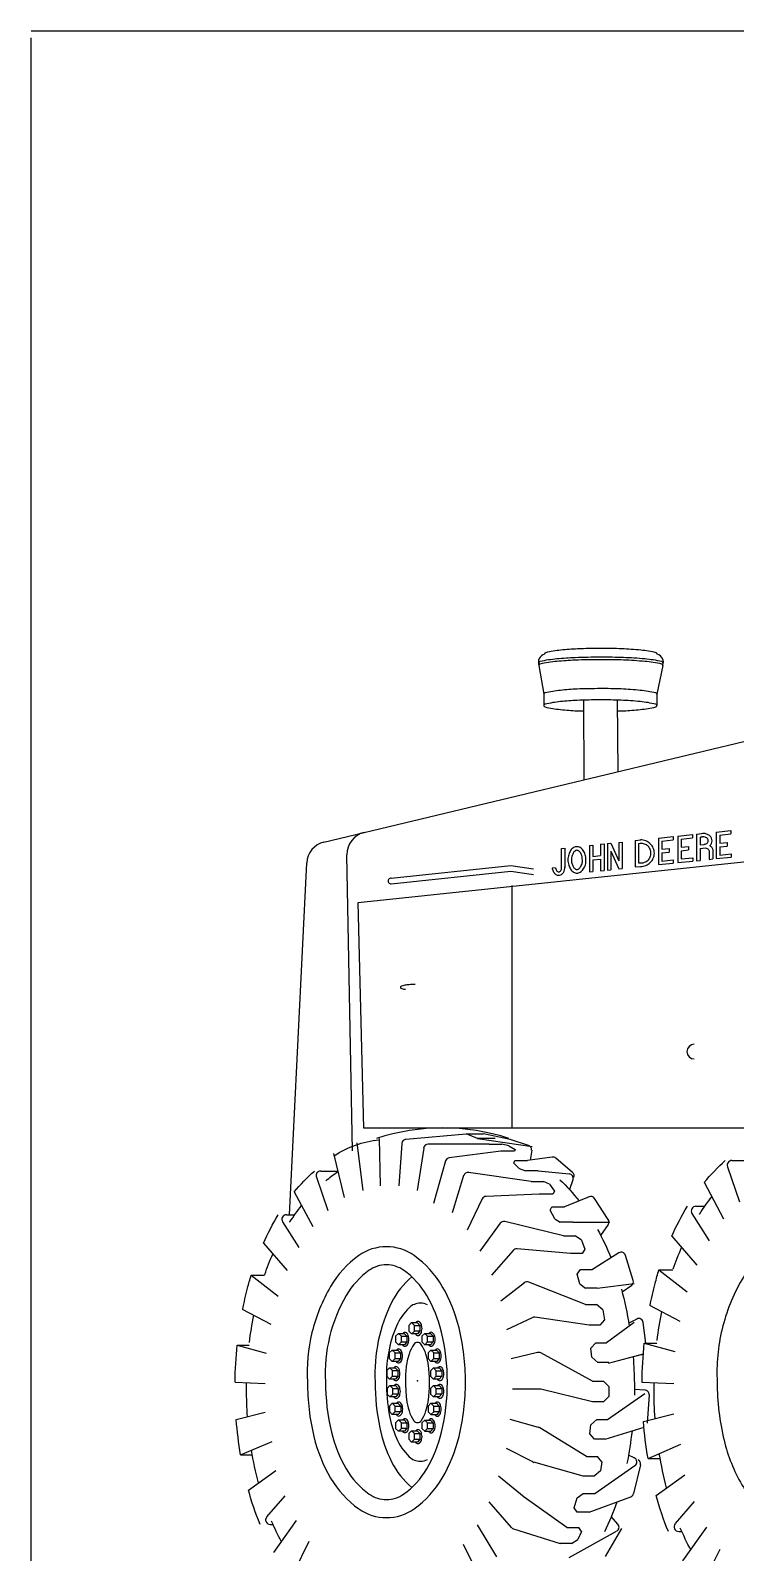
# Model space of a CAD drawing. Extents: x 103 to 393, y 15 to 220.
# Drawn here: x 103.5 to 165.9, y 85.4 to 220.2 of the extents above; entities that cross this region are included whole.
import ezdxf

# ---------------------------------------------------------------- set-up
doc = ezdxf.new("R2010")
doc.units = 0
doc.header["$MEASUREMENT"] = 0
doc.layers.get('0').update_dxf_attribs({"color": 2, "linetype": 'CONTINUOUS'})
for name, color, linetype in [('1', 1, 'CONTINUOUS'), ('2', 3, 'CONTINUOUS'), ('3', 4, 'CONTINUOUS'), ('4', 6, 'CONTINUOUS')]:
    doc.layers.add(name, color=color, linetype=linetype)

# ---------------------------------------------------------------- blocks, each defined once
blk = doc.blocks.new('BOLT', base_point=(134.5, 112))
blk.add_lwpolyline([(134.5, 112.5), (134.07, 112.25), (134.07, 111.75), (134.5, 111.5), (134.93, 111.75), (134.93, 112.25)], close=True)
blk = doc.blocks.new('HEAD', base_point=(135.52, 109.98))
for p, q in [((135.52, 109.49), (134.98, 109.49)), ((135, 110.5), (135.5, 110.5)), ((135.25, 110.25), (135.74, 110.25)), ((135.25, 109.76), (135.74, 109.76)), ((135.5, 110.5), (135.74, 110.25)), ((135.74, 109.76), (135.52, 109.49)), ((135.74, 110.25), (135.74, 109.76))]:
    blk.add_line(p, q)
for points in [[(135.34, 109.49, 0.073929), (135.44, 109.4, 0.157162), (135.56, 109.36, 0.157162), (135.69, 109.4, 0.10659), (135.82, 109.54, 0.072208), (135.89, 109.73, 0.058607), (135.92, 109.98, 0.058607), (135.89, 110.23, 0.072208), (135.82, 110.42, 0.10659), (135.69, 110.56, 0.157162), (135.56, 110.6, 0.157162)], [(135.56, 110.6, 0.157162), (135.44, 110.56, 0.051243), (135.37, 110.5, 0.072208)]]:
    blk.add_lwpolyline(points, format="xyb")
at = {"xscale": 0.6, "zscale": 0.6}
blk.add_blockref('BOLT', (135, 110), dxfattribs=at)

msp = doc.modelspace()

# ---------------------------------------------------------------- linework, layer by layer
for p, q in [((129.46, 148.35), (170.5, 158.18)), ((132, 121), (131.5, 147.22)), ((132.5, 143), (170.5, 147)), ((126.42, 115.33), (127.93, 146.5)), ((146.12, 144.5), (146.12, 123.06)), ((133, 123), (132.5, 143)), ((170.16, 123), (133, 123))]:
    msp.add_line(p, q)
for points in [[(171.8, 113.34, 0.155603), (169.18, 112.5, 0.106718), (166.5, 109.58, 0.072877), (164.74, 105.19, 0.073132), (164.31, 100.5, 0.05934), (164.92, 95.35, 0.072877), (166.5, 91.42, 0.106718), (169.18, 88.49, 0.155603), (171.8, 87.66, 0.037099), (172.47, 87.71, 0.106718)], [(137.24, 109.83, 0.101069), (135.46, 107.57, 0.064948), (134.28, 104.17, 0.063643), (134, 100.5, 0.051099), (134.41, 96.46, 0.064948), (135.46, 93.43, 0.101069), (137.24, 91.17, 0.174705)], [(138, 107.5, 0.194489), (137.02, 107.1, 0.099714), (135.88, 105.45, 0.057363), (135.17, 103.07, 0.055261), (135, 100.5, 0.043951), (135.25, 97.65, 0.057363), (135.88, 95.55, 0.099714), (137.02, 93.9, 0.194489), (138, 93.5, 0.119493), (138.65, 93.66, 0.099714)], [(138.65, 107.34, 0.119493), (138, 107.5, 0.194489)]]:
    msp.add_lwpolyline(points, format="xyb")
for points in [[(135, 112.5, 0.155603), (132.55, 111.72, 0.106718), (130.05, 108.99, 0.072877), (128.4, 104.89, 0.073132), (128, 100.5, 0.05934), (128.57, 95.68, 0.072877), (130.05, 92.01, 0.106718), (132.55, 89.28, 0.155603), (135, 88.5, 0.155603), (137.45, 89.28, 0.106718), (139.95, 92.01, 0.072877), (141.43, 95.68, 0.05934), (142, 100.5, 0.05934), (141.43, 105.32, 0.072877), (139.95, 108.99, 0.106718), (137.45, 111.72, 0.155603)], [(135, 110.9, 0.155603), (133.48, 110.41, 0.106718), (131.43, 108.18, 0.072877), (129.96, 104.51, 0.073943), (129.6, 100.54, 0.059928), (130.13, 96.06, 0.072877), (131.43, 92.82, 0.106718), (133.48, 90.59, 0.155603), (135, 90.1, 0.155603), (136.52, 90.59, 0.106718), (138.57, 92.82, 0.072877), (139.87, 96.06, 0.05934), (140.4, 100.5, 0.05934), (139.87, 104.94, 0.072877), (138.57, 108.18, 0.106718), (136.52, 110.41, 0.155603)], [(137.75, 104.02, 0.240474), (137.43, 103.85, 0.084039), (137, 102.98, 0.041981), (136.74, 101.77, 0.039541), (136.69, 100.47, 0.030917), (136.78, 99.01, 0.041981), (137, 97.96, 0.084039), (137.43, 97.08, 0.240474), (137.75, 96.92, 0.240474), (138.07, 97.08, 0.084039), (138.5, 97.96, 0.041981), (138.73, 99.01, 0.030917), (138.82, 100.47, 0.030917), (138.73, 101.92, 0.041981), (138.5, 102.98, 0.084039), (138.07, 103.85, 0.240474)]]:
    msp.add_lwpolyline(points, format="xyb", close=True)
for centre, end in [((129.93, 146.4), 177.2298), ((133.5, 147.26), 181.1017)]:
    msp.add_arc(centre, 2, 103.4732, end)
at = {"layer": '1'}
for p, q in [((132.38, 121.69), (132.9, 117.47)), ((134.34, 122.1), (134.43, 117.88)), ((136.37, 121.65), (136.09, 117.88)), ((136.73, 122.02), (142.05, 122.51)), ((144.1, 121.58), (138.69, 121.58)), ((142.05, 122.51), (143.59, 122.51)), ((143.08, 122.1), (142.05, 122.51)), ((144.62, 122.1), (143.08, 122.1)), ((143.08, 122.1), (147.91, 121.38)), ((145.95, 121.99), (143.59, 122.51)), ((144.1, 121.58), (145.22, 121.58)), ((145.83, 121.43), (145.22, 121.58)), ((145.83, 121.43), (146.4, 121.12)), ((147.59, 121.48), (145.95, 121.99)), ((130.32, 120.76), (131.25, 116.86)), ((138.3, 121.24), (137.73, 117.47)), ((140.23, 120.1), (139.17, 116.34)), ((145.13, 120.97), (140.57, 120.38)), ((146.36, 120.97), (145.13, 120.97)), ((146.29, 119.91), (146.38, 120.14)), ((146.4, 121.12), (146.36, 120.97)), ((146.38, 120.14), (147.5, 120.14)), ((149.69, 120.43), (147.5, 120.14)), ((147.87, 121.05), (147.75, 120.17)), ((151.5, 119.09), (150, 120.34)), ((165.62, 120.14), (167.21, 120.14)), ((128.79, 118.67), (129.8, 115.72)), ((129.17, 119.2), (130.69, 119.2)), ((141.84, 118.8), (140.81, 115.51)), ((147.81, 118.29), (142.28, 119.07)), ((146.76, 119.44), (146.29, 119.91)), ((146.76, 119.44), (147.31, 119.21)), ((148.43, 119.21), (147.31, 119.21)), ((148.43, 119.21), (151.2, 118.96)), ((165.22, 119.59), (166.28, 116.48)), ((126.83, 117.36), (128.47, 114.28)), ((147.81, 118.29), (148.93, 118.29)), ((149.44, 118.03), (148.93, 118.29)), ((149.44, 118.03), (149.88, 117.42)), ((149.88, 117.42), (149.75, 117.16)), ((151.53, 118.42), (151.21, 117.58)), ((163.16, 118.21), (164.88, 114.97)), ((143.48, 116.74), (142.16, 113.97)), ((148.53, 117.16), (143.83, 116.96)), ((149.75, 117.16), (148.53, 117.16)), ((149.5, 115.74), (149.67, 116.03)), ((149.67, 116.03), (150.79, 116.03)), ((152.95, 116.93), (150.79, 116.03)), ((154.66, 114.92), (153.44, 116.78)), ((162.43, 116.08), (163.21, 116.08)), ((125.8, 114.72), (127.24, 112.43)), ((126.13, 115.33), (126.87, 115.33)), ((150.69, 113.46), (145.5, 114.73)), ((149.92, 114.97), (149.5, 115.74)), ((149.92, 114.97), (150.39, 114.69)), ((151.51, 114.69), (150.39, 114.69)), ((151.51, 114.69), (154.8, 114.69)), ((162.07, 115.44), (163.59, 113.03)), ((145.08, 114.58), (143.28, 112.12)), ((150.69, 113.46), (151.73, 113.46)), ((152.28, 113.09), (151.73, 113.46)), ((154.65, 114.47), (153.98, 113.5)), ((160.28, 113.43), (162.5, 110.87)), ((124.09, 112.81), (126.21, 110.38)), ((146.23, 112.17), (144.31, 109.97)), ((151.31, 111.91), (146.57, 112.31)), ((152.28, 113.09), (152.59, 112.28)), ((152.59, 112.28), (152.34, 111.91)), ((155.59, 111.95), (153.26, 110.47)), ((152.34, 111.91), (151.31, 111.91)), ((156.87, 109.51), (156.19, 111.73)), ((123.01, 109.97), (125.39, 108.12)), ((123.01, 109.97), (124.19, 109.97)), ((147.22, 109.31), (145.13, 107.69)), ((152.65, 107.39), (147.61, 109.37)), ((151.91, 110.08), (152.21, 110.47)), ((152.14, 109.22), (151.91, 110.08)), ((152.21, 110.47), (153.26, 110.47)), ((153.67, 108.83), (156.96, 109.24)), ((159.15, 110.45), (160.39, 110.45)), ((159.15, 110.45), (161.64, 108.5)), ((152.14, 109.22), (152.64, 108.83)), ((153.67, 108.83), (152.64, 108.83)), ((156.73, 109.07), (155.89, 108.47)), ((122.2, 106.98), (124.76, 105.64)), ((152.65, 107.39), (153.61, 107.39)), ((154.17, 106.91), (153.61, 107.39)), ((154.17, 106.91), (154.31, 106.01)), ((158.3, 107.31), (160.99, 105.9)), ((147.91, 106.21), (145.65, 105.13)), ((152.95, 105.54), (148.14, 106.25)), ((153.91, 105.54), (152.95, 105.54)), ((154.31, 106.01), (153.91, 105.54)), ((156.94, 105.8), (154.5, 104)), ((157.18, 106.09), (156.48, 105.73)), ((157.99, 103.96), (157.76, 105.79)), ((153.11, 103.52), (153.54, 104)), ((153.54, 104), (154.5, 104)), ((157.85, 103.96), (158.96, 103.96)), ((157.85, 103.96), (160.56, 103.21)), ((121.78, 103.79), (124.35, 103.08)), ((121.78, 103.79), (122.83, 103.79)), ((148.38, 103.13), (146.06, 102.56)), ((153.26, 100.6), (148.67, 103.1)), ((153.2, 102.72), (153.11, 103.52)), ((153.2, 102.72), (153.74, 102.24)), ((157.76, 102.99), (154.65, 102.16)), ((156.86, 102.77), (157.75, 102.99)), ((154.7, 102.24), (153.74, 102.24)), ((121.58, 100.5), (124.26, 100.39)), ((148.58, 99.89), (146.17, 99.89)), ((153.26, 98.75), (148.67, 99.88)), ((153.26, 100.6), (154.22, 100.6)), ((154.7, 100.12), (154.22, 100.6)), ((154.7, 100.12), (154.7, 99.23)), ((157.89, 99.8), (156.97, 99.84)), ((157.64, 100.5), (160.46, 100.39)), ((154.22, 98.75), (153.26, 98.75)), ((154.7, 99.23), (154.22, 98.75)), ((154.59, 97.2), (157.89, 99.5)), ((158.27, 99.37), (158.11, 96.87)), ((121.69, 97.18), (124.26, 97.83)), ((148.48, 96.5), (145.95, 97.2)), ((153.1, 96.73), (153.64, 97.2)), ((153.64, 97.2), (154.59, 97.2)), ((157.77, 97.02), (160.46, 97.69)), ((152.74, 93.92), (148.58, 96.46)), ((153.01, 95.93), (153.1, 96.73)), ((153.43, 95.46), (153.01, 95.93)), ((154.39, 95.46), (157.83, 96.51)), ((122.08, 94.07), (124.87, 95.26)), ((147.98, 93.43), (145.65, 94.64)), ((154.39, 95.46), (153.43, 95.46)), ((158.18, 93.75), (161.1, 95)), ((122.08, 94.07), (123.11, 94.07)), ((152.44, 92.16), (148.06, 93.4)), ((152.74, 93.92), (153.7, 93.92)), ((153.47, 90.63), (157.02, 93.11)), ((154.1, 93.45), (153.7, 93.92)), ((154.1, 93.45), (153.96, 92.64)), ((156.96, 93.8), (156.45, 94.04)), ((157.51, 93.19), (156.9, 90.63)), ((158.18, 93.75), (159.25, 93.75)), ((122.77, 90.93), (125.19, 92.68)), ((147.19, 90.32), (144.93, 92.16)), ((153.4, 92.16), (152.44, 92.16)), ((153.96, 92.64), (153.4, 92.16)), ((158.9, 90.45), (161.43, 92.29)), ((124.39, 88.56), (126.01, 90.42)), ((151.91, 90.25), (152.43, 90.63)), ((152.43, 90.63), (153.47, 90.63)), ((146.09, 87.62), (144.1, 89.9)), ((150.99, 87.64), (147.21, 90.3)), ((151.63, 89.36), (151.91, 90.25)), ((151.91, 88.98), (151.63, 89.36)), ((152.95, 88.98), (156.65, 90.34)), ((160.6, 87.97), (162.3, 89.92)), ((124.69, 87.9), (124.94, 87.9)), ((125.03, 85.41), (127.04, 88.26)), ((144.79, 85.04), (143.08, 87.85)), ((152.95, 88.98), (151.91, 88.98)), ((155.51, 87.91), (154.92, 88.59)), ((161.27, 84.66), (163.38, 87.65)), ((126.81, 83.69), (128.16, 86.41)), ((146.27, 87.5), (150.38, 86.2)), ((150.99, 87.64), (152.04, 87.64)), ((151.2, 84.97), (155.4, 87.3)), ((151.41, 86.2), (151.97, 86.57)), ((152.28, 87.27), (151.97, 86.57)), ((152.28, 87.27), (152.04, 87.64)), ((155.83, 87.54), (154.39, 85.07)), ((160.91, 87.27), (161.18, 87.27)), ((143.32, 83.06), (141.84, 86.11)), ((151.41, 86.2), (150.38, 86.2)), ((163.14, 82.86), (164.56, 85.71))]:
    msp.add_line(p, q, dxfattribs=at)
for points in [[(130.37, 120.56, -0.123712), (134.34, 121.97, -0.148566)], [(163.16, 118.2, -0.039416), (165.03, 120.14, -0.12413)], [(126.83, 117.36, -0.039416), (128.61, 119.2, -0.12413)], [(129.63, 118.34, -0.02159), (130.7, 119.17, -0.146731)], [(150.37, 118.43, -0.039596), (152.07, 116.56, -0.047625)], [(126.44, 114.68, -0.000181), (126.45, 114.7, -0.028365), (127.48, 116.14, -0.146731)], [(160.28, 113.43, -0.029339), (161.67, 116.08, -0.073049)], [(162.75, 115.39, -0.000181), (162.76, 115.41, -0.028365), (163.84, 116.93, -0.146731)], [(124.09, 112.81, -0.029339), (125.41, 115.33, -0.073049)], [(153.7, 114.03, -0.029686), (154.9, 111.51, -0.025916)], [(160.41, 110.53, -0.020983), (161.16, 112.42, -0.099644)], [(124.22, 110.05, -0.020983), (124.93, 111.85, -0.099644)], [(122.26, 106.95, -0.013617), (122.69, 108.83, -0.01227), (123.01, 109.97, -0.073049)], [(158.36, 107.27, -0.013617), (158.81, 109.25, -0.01227), (159.15, 110.45, -0.073049)], [(155.82, 108.73, -0.024435), (156.52, 105.5, -0.00411)], [(158.99, 104.2, -0.018418), (159.4, 106.73, -0.076752)], [(122.85, 104.02, -0.018418), (123.25, 106.43, -0.076752)], [(157.65, 100.5, -0.023339), (157.85, 103.96, -0.01227)], [(121.58, 100.5, -0.023339), (121.78, 103.79, -0.01227)], [(156.86, 102.75, -0.017396), (156.97, 100.39, -0.007707), (156.97, 99.35, -0.036474)], [(122.69, 97.43, -0.018519), (122.6, 99.89, -0.004284), (122.6, 100.46, -0.076752)], [(158.81, 97.28, -0.018519), (158.71, 99.86, -0.004284), (158.72, 100.46, -0.076752)], [(122.08, 94.07, -0.02213), (121.69, 97.18, -0.026568)], [(156.76, 96.18, -0.02159), (156.31, 93.3, -0.036474)], [(158.18, 93.75, -0.02213), (157.77, 97.02, -0.026568)], [(123.66, 91.57, -0.022404), (123.04, 94.48, -0.063749)], [(159.83, 91.13, -0.022404), (159.18, 94.18, -0.063749)], [(123.81, 87.9, -0.033002), (122.77, 90.93, -0.042521)], [(159.99, 87.27, -0.033002), (158.9, 90.45, -0.042521)], [(155.41, 89.88, -0.030314), (154.32, 87.25, -0.107153)], [(125.7, 86.36, -0.022038), (124.82, 88.19, -0.063749)], [(161.97, 85.66, -0.022038), (161.04, 87.57, -0.063749)]]:
    msp.add_lwpolyline(points, format="xyb", dxfattribs=at)
for centre, radius, start, end in [((139.99, 104.02), 19, 72.0379, 107.9621), ((136.76, 121.62), 0.4, 95.205, 175.7635), ((138.69, 121.18), 0.4, 90, 171.4131), ((147.47, 121.1), 0.4, 352.4951, 72.7051), ((140.62, 119.99), 0.4, 97.3301, 164.1649), ((149.75, 120.04), 0.4, 50.124, 97.613), ((165.62, 119.72), 0.42, 90, 198.8822), ((129.17, 118.8), 0.4, 90, 198.8822), ((142.23, 118.68), 0.4, 81.9183, 162.5185), ((151.16, 118.56), 0.4, 339.0651, 84.7138), ((151.24, 118.78), 0.4, 339.0651, 50.124), ((143.84, 116.56), 0.4, 92.4423, 154.3437), ((153.1, 116.56), 0.4, 33.164, 112.7354), ((162.43, 115.66), 0.42, 90, 212.158), ((126.13, 114.93), 0.4, 90, 212.158), ((145.4, 114.34), 0.4, 76.2254, 143.7781), ((154.32, 114.7), 0.4, 325.278, 33.164), ((146.53, 111.91), 0.4, 85.259, 138.9548), ((155.81, 111.61), 0.4, 17.2136, 122.3295), ((147.46, 109), 0.4, 68.5528, 127.8536), ((156.49, 109.4), 0.4, 305.9559, 17.2136), ((148.08, 105.85), 0.4, 81.6226, 115.6496), ((157.36, 105.74), 0.4, 7.1252, 117.4648), ((148.48, 102.74), 0.4, 61.4799, 103.844), ((157.65, 103.38), 0.4, 283.7566, 285.6929), ((148.58, 99.49), 0.4, 76.2033, 90), ((157.87, 99.4), 0.4, 356.4236, 87.6468), ((148.37, 96.12), 0.4, 58.6164, 74.5032), ((148.16, 93.78), 0.4, 242.5352, 254.2962), ((156.79, 93.44), 0.4, 304.9145, 64.3504), ((157.12, 93.28), 0.4, 346.7348, 64.3504), ((156.51, 90.72), 0.4, 290.2722, 346.7348), ((147.44, 90.63), 0.4, 230.6952, 234.8666), ((124.69, 88.3), 0.4, 138.934, 270), ((155.21, 87.65), 0.4, 299.0046, 41.066), ((160.91, 87.69), 0.42, 138.934, 270), ((146.39, 87.88), 0.4, 221.066, 252.4292)]:
    msp.add_arc(centre, radius, start, end, dxfattribs=at)
at = {"layer": '2'}
for p, q in [((135.43, 145.15), (146.02, 146.27)), ((135.43, 144.65), (146.02, 145.77)), ((146.02, 146.27), (148.03, 145.99)), ((146.02, 145.77), (148.03, 145.49))]:
    msp.add_line(p, q, dxfattribs=at)
msp.add_lwpolyline([(137.55, 135.73, 0.019393), (137.01, 135.71, 0.026983), (136.62, 135.66, 0.060034), (136.26, 135.55, 0.355776), (136.23, 135.49, 0.294464), (136.27, 135.42, 0.060034), (136.62, 135.31, 0.005012), (136.69, 135.3, 0.019393)], format="xyb", dxfattribs=at)
for centre, radius, start, end in [((135.4, 144.9), 0.252, 83.2333, 276.7667), ((162.28, 129.79), 0.652, 90, 270)]:
    msp.add_arc(centre, radius, start, end, dxfattribs=at)
msp.add_point((137.76, 100.63), dxfattribs=at)
at = {"layer": '3'}
for p, q in [((148.5, 164), (148.95, 161.44)), ((159.5, 164), (158.95, 161.44)), ((148.95, 161.44), (148.95, 160.44)), ((152.45, 160.94), (152.5, 153.87)), ((155.45, 160.94), (155.5, 154.59)), ((158.95, 161.44), (158.95, 160.44)), ((155.59, 148.32), (155.9, 148.35)), ((155.9, 148.35), (155.9, 146.01)), ((157.04, 148.48), (157.53, 148.54)), ((157.04, 148.49), (157.04, 146.14)), ((159.1, 148.69), (160.41, 148.83)), ((159.1, 148.69), (159.1, 146.35)), ((159.4, 148.44), (160.41, 148.54)), ((159.4, 148.44), (159.4, 147.71)), ((160.41, 148.83), (160.41, 148.54)), ((160.82, 148.87), (162.13, 149.01)), ((160.82, 148.87), (160.82, 146.53)), ((161.13, 148.62), (162.13, 148.73)), ((161.13, 148.62), (161.13, 147.9)), ((162.13, 149.01), (162.13, 148.73)), ((162.47, 149.04), (162.96, 149.1)), ((162.48, 149.05), (162.48, 146.69)), ((162.79, 148.78), (163.02, 148.81)), ((162.79, 148.78), (162.79, 148.1)), ((164.22, 149.22), (165.53, 149.36)), ((164.22, 149.22), (164.22, 146.88)), ((164.53, 148.97), (165.53, 149.07)), ((164.53, 148.97), (164.53, 148.24)), ((165.53, 149.36), (165.53, 149.07)), ((150.52, 147.78), (150.82, 147.81)), ((150.52, 146.11), (150.52, 147.78)), ((150.82, 147.81), (150.82, 146.11)), ((152.98, 148.04), (153.28, 148.07)), ((152.98, 148.04), (152.98, 145.7)), ((153.28, 148.07), (153.28, 147.08)), ((153.28, 147.08), (153.97, 147.16)), ((153.97, 148.16), (154.28, 148.2)), ((153.97, 148.15), (153.97, 147.16)), ((154.28, 148.18), (154.28, 145.84)), ((154.58, 148.21), (154.88, 148.24)), ((154.58, 148.21), (154.58, 145.87)), ((154.88, 148.24), (155.59, 146.7)), ((154.89, 147.53), (154.89, 145.9)), ((154.89, 147.53), (155.6, 145.98)), ((155.59, 148.32), (155.59, 146.7)), ((157.35, 148.22), (157.6, 148.25)), ((157.35, 148.22), (157.35, 146.51)), ((159.4, 147.71), (160.06, 147.78)), ((159.4, 147.39), (160.06, 147.46)), ((159.4, 147.39), (159.4, 146.67)), ((160.06, 147.78), (160.06, 147.46)), ((161.13, 147.9), (161.78, 147.97)), ((161.13, 147.58), (161.78, 147.65)), ((161.13, 147.58), (161.13, 146.86)), ((161.78, 147.97), (161.78, 147.65)), ((162.79, 148.1), (163.15, 148.14)), ((162.79, 147.79), (163.26, 147.83)), ((162.79, 147.79), (162.79, 146.72)), ((163.6, 147.54), (163.6, 146.81)), ((163.93, 147.63), (163.93, 146.85)), ((164.22, 146.88), (165.54, 147.02)), ((164.53, 148.24), (165.18, 148.31)), ((164.53, 147.93), (165.18, 147.99)), ((164.53, 147.93), (164.53, 147.2)), ((164.53, 147.2), (165.54, 147.31)), ((165.18, 148.31), (165.18, 147.99)), ((165.54, 147.31), (165.54, 147.02)), ((149.98, 146.07), (149.69, 146.05)), ((152.98, 145.7), (153.28, 145.73)), ((153.28, 146.77), (153.97, 146.84)), ((153.28, 146.77), (153.28, 145.73)), ((153.97, 146.84), (153.97, 145.81)), ((153.97, 145.81), (154.28, 145.84)), ((154.58, 145.87), (154.89, 145.9)), ((155.6, 145.98), (155.9, 146.01)), ((157.04, 146.14), (157.54, 146.19)), ((159.1, 146.35), (160.41, 146.48)), ((159.4, 146.67), (160.41, 146.78)), ((160.41, 146.78), (160.41, 146.48)), ((160.82, 146.53), (162.14, 146.67)), ((161.13, 146.86), (162.14, 146.96)), ((162.14, 146.96), (162.14, 146.67)), ((162.48, 146.69), (162.79, 146.72)), ((163.6, 146.81), (163.93, 146.85))]:
    msp.add_line(p, q, dxfattribs=at)
for points in [[(159.5, 164.22, 0.35226), (159.4, 164.34, 0.031357), (157.89, 164.57, 0.013256), (156.02, 164.69, 0.012281), (154, 164.72, 0.00941), (151.72, 164.68, 0.013256), (150.11, 164.57, 0.031357), (148.6, 164.34, 0.35226), (148.5, 164.22, 0.082763), (148.51, 164.18, 0.031357)], [(159, 165, 0.346414), (158.9, 165.12, 0.034318), (157.54, 165.35, 0.014569), (155.84, 165.47, 0.013501), (154, 165.5, 0.01035), (151.93, 165.46, 0.014569), (150.46, 165.35, 0.034318), (149.1, 165.12, 0.346414), (149, 165, 0.346414)], [(159.5, 164, 0.35226), (159.4, 164.12, 0.031357), (157.89, 164.35, 0.013256), (156.02, 164.47, 0.012281), (154, 164.5, 0.00941), (151.72, 164.46, 0.013256), (150.11, 164.35, 0.031357), (148.6, 164.12, 0.35226), (148.5, 164, 0.082763), (148.51, 163.96, 0.031357)], [(159.49, 163.96, 0.082763), (159.5, 164, 0.35226)], [(158.95, 161.44, 0.346414), (158.86, 161.56, 0.034318), (157.49, 161.79, 0.014569), (155.79, 161.91, 0.013501), (153.95, 161.94, 0.01035), (151.89, 161.9, 0.014569), (150.42, 161.79, 0.034318), (149.05, 161.56, 0.346414), (148.95, 161.44, 0.346414)], [(158.95, 160.44, 0.346414), (158.86, 160.56, 0.034318), (157.49, 160.79, 0.014569), (155.79, 160.91, 0.013501), (153.95, 160.94, 0.01035), (151.89, 160.9, 0.014569), (150.42, 160.79, 0.034318), (149.05, 160.56, 0.346414), (148.95, 160.44, 0.346414), (149.05, 160.32, 0.034318), (150.42, 160.09, 0.014569), (151.89, 159.98, 0.002847), (152.45, 159.96, 0.01035)], [(155.45, 159.96, 0.002847), (156.02, 159.98, 0.014569), (157.49, 160.09, 0.034318), (158.86, 160.32, 0.346414), (158.95, 160.44, 0.346414)], [(157.52, 146.19, 0.094677), (157.99, 146.28, 0.096829), (158.38, 146.54, 0.100036), (158.65, 146.92, 0.102428), (158.74, 147.37, 0.102428), (158.65, 147.81, 0.100036), (158.38, 148.19, 0.096829), (157.99, 148.45, 0.094677), (157.52, 148.54, 0.094677)], [(163.03, 148.81, 0.059635), (162.86, 148.79, 0.081598)], [(163.09, 149.11, 0.046397), (162.93, 149.09, 0.091136)], [(163.15, 148.14, 0.027177), (163.23, 148.16, 0.081598), (163.38, 148.23, 0.106944), (163.49, 148.35, 0.13595), (163.52, 148.47, 0.13595), (163.49, 148.59, 0.106944), (163.38, 148.71, 0.081598), (163.23, 148.78, 0.069733), (163.03, 148.81, 0.069733)], [(163.66, 148.03, 0.090777), (163.8, 148.22, 0.115189), (163.86, 148.46, 0.115189), (163.8, 148.7, 0.103912), (163.64, 148.92, 0.091136), (163.39, 149.06, 0.083785), (163.09, 149.11, 0.083785)], [(157.35, 146.51, 0.137941), (157.88, 146.56, 0.096829), (158.18, 146.75, 0.100036), (158.38, 147.04, 0.102428), (158.44, 147.37, 0.102428), (158.38, 147.69, 0.100036), (158.18, 147.98, 0.096829), (157.88, 148.17, 0.094677), (157.52, 148.24, 0.094677)], [(163.25, 147.83, -0.081337), (163.41, 147.79, -0.106944), (163.54, 147.69, -0.13595), (163.59, 147.58, -0.04364), (163.6, 147.54, -0.106944)], [(163.66, 148.03, -0.089362), (163.83, 147.87, -0.115189), (163.93, 147.64, -0.004873), (163.93, 147.63, -0.103912)], [(149.69, 146.05, 0.080742), (149.76, 145.78, 0.089286), (149.9, 145.57, 0.104801), (150.12, 145.43, 0.139651), (150.32, 145.41, 0.119222), (150.52, 145.49, 0.104801), (150.7, 145.66, 0.089286), (150.79, 145.89, 0.079309), (150.81, 146.16, 0.080742)], [(149.98, 146.08, 0.080742), (150.03, 145.9, 0.089286), (150.11, 145.78, 0.104801), (150.23, 145.71, 0.178063), (150.28, 145.71, 0.140998), (150.36, 145.73, 0.104801), (150.45, 145.82, 0.089286), (150.5, 145.95, 0.079309), (150.51, 146.13, 0.079309)]]:
    msp.add_lwpolyline(points, format="xyb", dxfattribs=at)
for points in [[(151.88, 145.6, 0.137694), (152.17, 145.68, 0.107036), (152.44, 145.94, 0.080806), (152.63, 146.34, 0.083747), (152.68, 146.77, 0.068713), (152.61, 147.23, 0.080806), (152.44, 147.6, 0.107036), (152.17, 147.86, 0.137694), (151.88, 147.94, 0.137694), (151.59, 147.86, 0.107036), (151.32, 147.6, 0.080806), (151.15, 147.23, 0.068713), (151.08, 146.77, 0.068713), (151.15, 146.3, 0.080806), (151.32, 145.94, 0.107036), (151.59, 145.68, 0.137694)], [(151.88, 145.91, 0.137694), (152, 145.95, 0.107036), (152.18, 146.12, 0.080806), (152.33, 146.43, 0.086154), (152.36, 146.76, 0.070445), (152.31, 147.15, 0.080806), (152.18, 147.42, 0.107036), (152, 147.59, 0.137694), (151.88, 147.62, 0.137694), (151.76, 147.59, 0.107036), (151.58, 147.42, 0.080806), (151.45, 147.15, 0.068713), (151.4, 146.77, 0.068713), (151.45, 146.39, 0.080806), (151.58, 146.12, 0.107036), (151.76, 145.95, 0.137694)]]:
    msp.add_lwpolyline(points, format="xyb", close=True, dxfattribs=at)
for centre, start, end in [((149.25, 164.25), 108.4349, 198.4349), ((158.75, 164.25), 341.5651, 71.5651)]:
    msp.add_arc(centre, 0.791, start, end, dxfattribs=at)
at = {"layer": '4', "const_width": 0.1}
msp.add_lwpolyline([(103.5, 220.2), (393.3, 220.2), (393.3, 34.2), (103.5, 34.2), (103.5, 219.6)], dxfattribs=at)

# ---------------------------------------------------------------- block references
at = {"layer": '2'}
for p in [(137.75, 105.26), (136.59, 104.3), (138.91, 104.3), (136.03, 102.82), (139.46, 102.82), (135.8, 101.26), (139.68, 101.25), (135.83, 99.68), (139.68, 99.68), (136.04, 98.12), (139.46, 98.11), (136.59, 96.64), (138.91, 96.63), (137.75, 95.68)]:
    msp.add_blockref('HEAD', p, dxfattribs=at)

doc.saveas('drawing.dxf')
